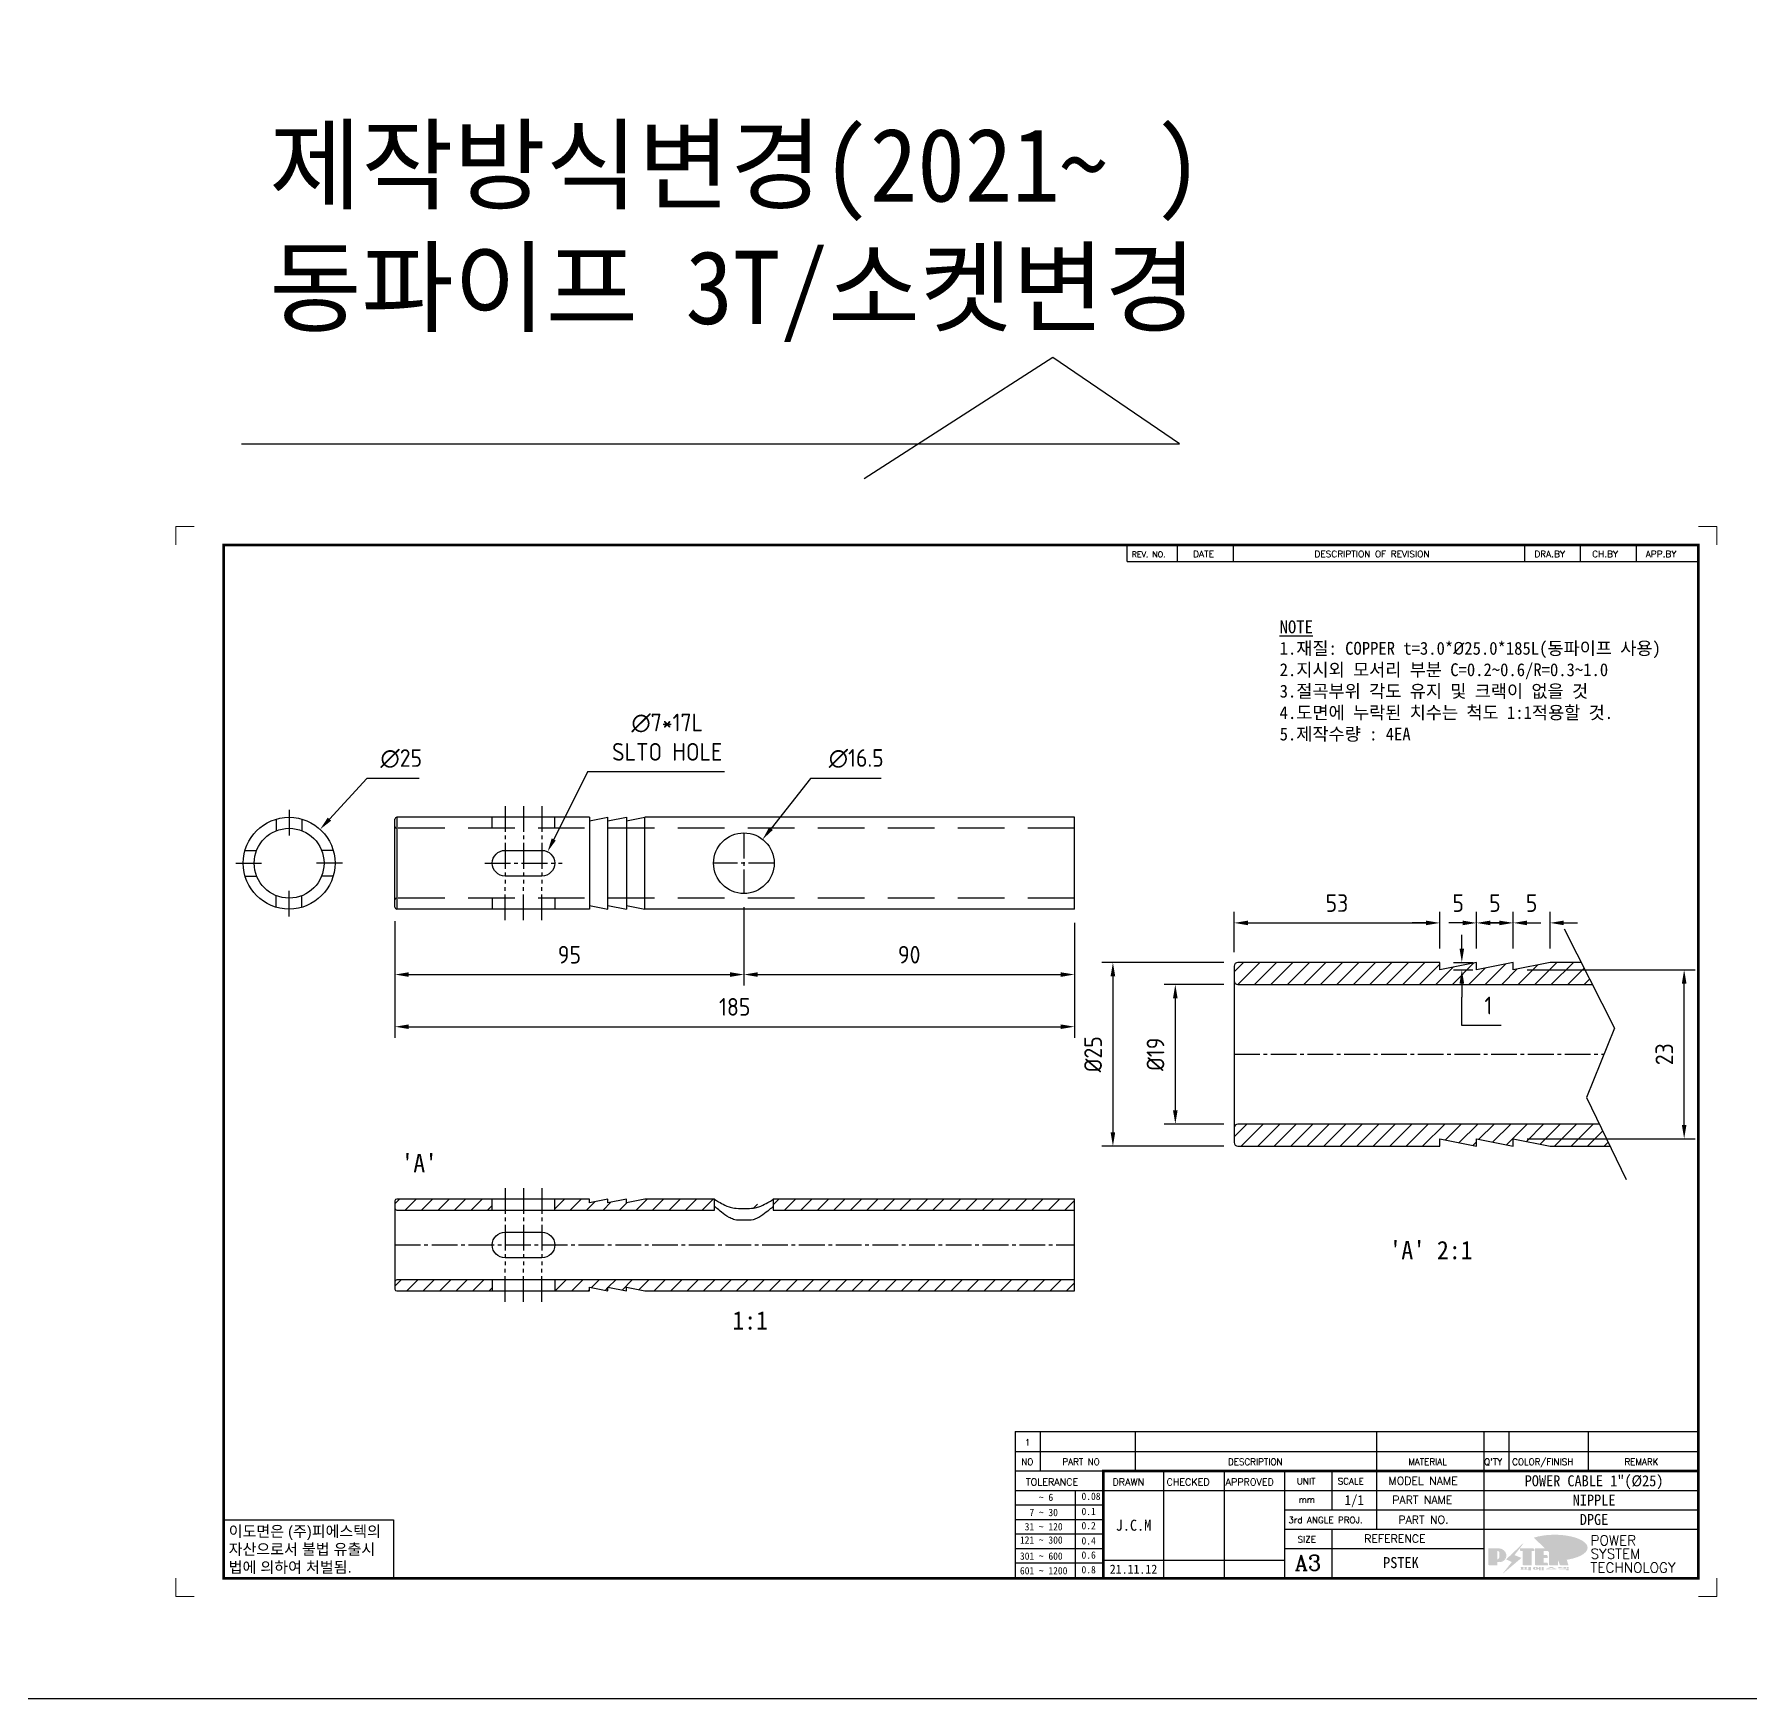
# Model space of a CAD drawing. Header units: millimetres. Extents: x 0 to 2196, y 0 to 906.
# Drawn here: x 1272.9 to 1740.2, y 0 to 453.1 of the extents above; entities that cross this region are included whole.
import ezdxf
from ezdxf.enums import TextEntityAlignment as Align

# ---------------------------------------------------------------- set-up
doc = ezdxf.new("R2010")
doc.units = ezdxf.units.MM
doc.linetypes.add('CENTER1', pattern=[10, 7, -1, 1, -1])
doc.linetypes.add('HIDDENX2', pattern=[19.05, 12.7, -6.35])
doc.layers.add('FORMAT-1', color=7, linetype='Continuous')
doc.layers.add('line', color=3, linetype='Continuous')
doc.styles.add('h1', font='')
doc.styles.add('HAN', font='')
doc.styles.add('RC', font='ROMANC.SHX')
doc.styles.add('ROMANT', font='romant')
doc.styles.add('RT', font='ROMANT.SHX', dxfattribs={"oblique": 15})
doc.styles.get("Standard").update_dxf_attribs({"font": 'ISOCP.SHX', "bigfont": 'WHGTXT.SHX'})
doc.styles.get('h1').set_extended_font_data('New Gulim')
doc.styles.get('HAN').set_extended_font_data('GulimChe')
doc.dimstyles.new('PS-1.5', dxfattribs={"dimscale": 1.5, "dimtxt": 3.2, "dimasz": 2.5, "dimexe": 2, "dimexo": 2.5, "dimgap": 2, "dimtad": 1, "dimtoh": 1, "dimrnd": 0.05, "dimzin": 12, "dimdsep": 46, "dimtxsty": 'Standard', "dimcen": 0, "dimclrt": 2, "dimazin": 3, "dimtfac": 1, "dimtofl": 0, "dimtmove": 0, "dimatfit": 3, "dimfxl": 0, "dimtolj": 1, "dimtzin": 0, "dimarcsym": 0})
pattern_1 = [(45, (15609.565, 1791.848), (-2.245064, 2.245064), [])]

# ---------------------------------------------------------------- blocks, each defined once
blk = doc.blocks.new('*D56')
at = {"color": 0, "lineweight": -2}
for p, q in [((1466.1, 215.44), (1466.1, 194.13)), ((1371.1, 211.69), (1371.1, 194.13)), ((1374.85, 197.13), (1462.35, 197.13))]:
    blk.add_line(p, q, dxfattribs=at)
at = {"color": 0}
for points in [[(1374.85, 197.75), (1374.85, 196.5), (1371.1, 197.13)], [(1462.35, 197.75), (1462.35, 196.5), (1466.1, 197.13)]]:
    blk.add_solid(points, dxfattribs=at)
at = {"layer": 'DEFPOINTS', "color": 0}
for p in [(1371.1, 215.44, 0.15), (1466.1, 219.19, 0.15), (1466.1, 197.13)]:
    blk.add_point(p, dxfattribs=at)
at = {"color": 2, "insert": (1418.6, 202.53), "char_height": 4.8, "attachment_point": 5}
blk.add_mtext('\\A1;95', dxfattribs=at)
blk = doc.blocks.new('*D57')
at = {"color": 0, "lineweight": -2}
for p, q in [((1466.1, 215.44), (1466.1, 194.13)), ((1556.1, 211.19), (1556.1, 194.13)), ((1469.85, 197.13), (1552.35, 197.13))]:
    blk.add_line(p, q, dxfattribs=at)
at = {"color": 0}
for points in [[(1469.85, 197.75), (1469.85, 196.5), (1466.1, 197.13)], [(1552.35, 197.75), (1552.35, 196.5), (1556.1, 197.13)]]:
    blk.add_solid(points, dxfattribs=at)
at = {"layer": 'DEFPOINTS', "color": 0}
for p in [(1466.1, 219.19, 0.15), (1556.1, 214.94, 0.15), (1556.1, 197.13)]:
    blk.add_point(p, dxfattribs=at)
at = {"color": 2, "insert": (1511.1, 202.53), "char_height": 4.8, "attachment_point": 5}
blk.add_mtext('\\A1;90', dxfattribs=at)
blk = doc.blocks.new('*D46')
at = {"color": 0, "lineweight": -2}
for p, q in [((1371.1, 211.69), (1371.1, 179.93)), ((1556.1, 211.19), (1556.1, 179.93)), ((1374.85, 182.93), (1552.35, 182.93))]:
    blk.add_line(p, q, dxfattribs=at)
at = {"color": 0}
for points in [[(1374.85, 183.55), (1374.85, 182.3), (1371.1, 182.93)], [(1552.35, 183.55), (1552.35, 182.3), (1556.1, 182.93)]]:
    blk.add_solid(points, dxfattribs=at)
at = {"layer": 'DEFPOINTS', "color": 0}
for p in [(1371.1, 215.44, 0.15), (1556.1, 214.94, 0.15), (1556.1, 182.93)]:
    blk.add_point(p, dxfattribs=at)
at = {"color": 2, "insert": (1463.6, 188.33), "char_height": 4.8, "attachment_point": 5}
blk.add_mtext('\\A1;185', dxfattribs=at)
blk = doc.blocks.new('*D58')
at = {"color": 0, "lineweight": -2}
for p, q in [((1484.2, 250.53), (1473.5, 236.89)), ((1503.5, 250.53), (1484.2, 250.53))]:
    blk.add_line(p, q, dxfattribs=at)
at = {"color": 0}
blk.add_solid([(1473.01, 237.27), (1473.99, 236.5), (1471.19, 233.93)], dxfattribs=at)
at = {"layer": 'DEFPOINTS', "color": 0}
for p in [(1471.19, 233.93, 0.15), (1461.01, 220.95, 0.15)]:
    blk.add_point(p, dxfattribs=at)
at = {"color": 2, "insert": (1496.68, 255.93), "char_height": 4.8, "attachment_point": 5}
blk.add_mtext('\\A1;∅16.5', dxfattribs=at)
blk = doc.blocks.new('*D59')
at = {"color": 0, "lineweight": -2}
for p, q in [((1363.42, 250.52), (1353.26, 239.43)), ((1377.72, 250.52), (1363.42, 250.52))]:
    blk.add_line(p, q, dxfattribs=at)
at = {"color": 0}
blk.add_solid([(1352.8, 239.85), (1353.73, 239), (1350.73, 236.66)], dxfattribs=at)
at = {"layer": 'DEFPOINTS', "color": 0}
for p in [(1350.73, 236.66, 0.15), (1333.85, 218.22, 0.15)]:
    blk.add_point(p, dxfattribs=at)
at = {"color": 2, "insert": (1372.82, 255.92), "char_height": 4.8, "attachment_point": 5}
blk.add_mtext('\\A1;∅25', dxfattribs=at)
blk = doc.blocks.new('*D60')
at = {"color": 0, "lineweight": -2}
for p, q in [((1596.8, 194.43), (1580.55, 194.43)), ((1583.55, 190.68), (1583.55, 160.18)), ((1596.8, 156.43), (1580.55, 156.43))]:
    blk.add_line(p, q, dxfattribs=at)
at = {"color": 0}
for points in [[(1582.92, 190.68), (1584.17, 190.68), (1583.55, 194.43)], [(1582.92, 160.18), (1584.17, 160.18), (1583.55, 156.43)]]:
    blk.add_solid(points, dxfattribs=at)
at = {"layer": 'DEFPOINTS', "color": 0}
for p in [(1600.55, 194.43, 0.15), (1583.55, 156.43), (1600.55, 156.43, 0.15)]:
    blk.add_point(p, dxfattribs=at)
at = {"color": 2, "insert": (1578.15, 175.43), "char_height": 4.8, "attachment_point": 5, "rotation": 90}
blk.add_mtext('\\A1;%%C19', dxfattribs=at)
blk = doc.blocks.new('*D61')
at = {"color": 0, "lineweight": -2}
for p, q in [((1596.8, 200.43), (1563.56, 200.43)), ((1566.56, 196.68), (1566.56, 154.18)), ((1596.8, 150.43), (1563.56, 150.43))]:
    blk.add_line(p, q, dxfattribs=at)
at = {"color": 0}
for points in [[(1565.93, 196.68), (1567.18, 196.68), (1566.56, 200.43)], [(1565.93, 154.18), (1567.18, 154.18), (1566.56, 150.43)]]:
    blk.add_solid(points, dxfattribs=at)
at = {"layer": 'DEFPOINTS', "color": 0}
for p in [(1600.55, 200.43, 0.15), (1566.56, 150.43), (1600.55, 150.43, 0.15)]:
    blk.add_point(p, dxfattribs=at)
at = {"color": 2, "insert": (1561.16, 175.43), "char_height": 4.8, "attachment_point": 5, "rotation": 90}
blk.add_mtext('\\A1;%%C25', dxfattribs=at)
blk = doc.blocks.new('*D62')
at = {"color": 0, "lineweight": -2}
for p, q in [((1599.55, 203.18), (1599.55, 214.19)), ((1603.3, 211.19), (1651.8, 211.19)), ((1655.55, 204.18), (1655.55, 214.19))]:
    blk.add_line(p, q, dxfattribs=at)
at = {"color": 0}
for points in [[(1603.3, 211.81), (1603.3, 210.56), (1599.55, 211.19)], [(1651.8, 211.81), (1651.8, 210.56), (1655.55, 211.19)]]:
    blk.add_solid(points, dxfattribs=at)
at = {"layer": 'DEFPOINTS', "color": 0}
for p in [(1655.55, 211.19), (1599.55, 199.43, 0.15), (1655.55, 200.43, 0.15)]:
    blk.add_point(p, dxfattribs=at)
at = {"color": 2, "insert": (1627.55, 216.59), "char_height": 4.8, "attachment_point": 5}
blk.add_mtext('\\A1;53', dxfattribs=at)
blk = doc.blocks.new('*D63')
at = {"color": 0, "lineweight": -2}
for p, q in [((1651.8, 211.19), (1648.05, 211.19)), ((1655.55, 204.18), (1655.55, 214.19)), ((1665.55, 204.18), (1665.55, 214.19)), ((1669.3, 211.19), (1673.05, 211.19))]:
    blk.add_line(p, q, dxfattribs=at)
at = {"color": 0}
for points in [[(1651.8, 211.81), (1651.8, 210.56), (1655.55, 211.19)], [(1669.3, 211.81), (1669.3, 210.56), (1665.55, 211.19)]]:
    blk.add_solid(points, dxfattribs=at)
at = {"layer": 'DEFPOINTS', "color": 0}
for p in [(1665.55, 211.19), (1655.55, 200.43, 0.15), (1665.55, 200.43, 0.15)]:
    blk.add_point(p, dxfattribs=at)
at = {"color": 2, "insert": (1660.55, 216.59), "char_height": 4.8, "attachment_point": 5}
blk.add_mtext('\\A1;5', dxfattribs=at)
blk = doc.blocks.new('*D64')
at = {"color": 0, "lineweight": -2}
for p, q in [((1661.8, 211.19), (1658.05, 211.19)), ((1665.55, 204.18), (1665.55, 214.19)), ((1675.55, 204.18), (1675.55, 214.19)), ((1679.3, 211.19), (1683.05, 211.19))]:
    blk.add_line(p, q, dxfattribs=at)
at = {"color": 0}
for points in [[(1661.8, 211.81), (1661.8, 210.56), (1665.55, 211.19)], [(1679.3, 211.81), (1679.3, 210.56), (1675.55, 211.19)]]:
    blk.add_solid(points, dxfattribs=at)
at = {"layer": 'DEFPOINTS', "color": 0}
for p in [(1675.55, 211.19), (1665.55, 200.43, 0.15), (1675.55, 200.43, 0.15)]:
    blk.add_point(p, dxfattribs=at)
at = {"color": 2, "insert": (1670.55, 216.59), "char_height": 4.8, "attachment_point": 5}
blk.add_mtext('\\A1;5', dxfattribs=at)
blk = doc.blocks.new('*D65')
at = {"color": 0, "lineweight": -2}
for p, q in [((1671.8, 211.19), (1668.05, 211.19)), ((1675.55, 204.18), (1675.55, 214.19)), ((1685.55, 204.18), (1685.55, 214.19)), ((1689.3, 211.19), (1693.05, 211.19))]:
    blk.add_line(p, q, dxfattribs=at)
at = {"color": 0}
for points in [[(1671.8, 211.81), (1671.8, 210.56), (1675.55, 211.19)], [(1689.3, 211.81), (1689.3, 210.56), (1685.55, 211.19)]]:
    blk.add_solid(points, dxfattribs=at)
at = {"layer": 'DEFPOINTS', "color": 0}
for p in [(1685.55, 211.19), (1675.55, 200.43, 0.15), (1685.55, 200.43, 0.15)]:
    blk.add_point(p, dxfattribs=at)
at = {"color": 2, "insert": (1680.55, 216.59), "char_height": 4.8, "attachment_point": 5}
blk.add_mtext('\\A1;5', dxfattribs=at)
blk = doc.blocks.new('*D66')
at = {"color": 0, "lineweight": -2}
for p, q in [((1679.3, 198.43), (1725.07, 198.43)), ((1722.07, 156.18), (1722.07, 194.68)), ((1679.3, 152.43), (1725.07, 152.43))]:
    blk.add_line(p, q, dxfattribs=at)
at = {"color": 0}
for points in [[(1721.45, 194.68), (1722.7, 194.68), (1722.07, 198.43)], [(1721.45, 156.18), (1722.7, 156.18), (1722.07, 152.43)]]:
    blk.add_solid(points, dxfattribs=at)
at = {"layer": 'DEFPOINTS', "color": 0}
for p in [(1675.55, 198.43, 0.15), (1722.07, 198.43), (1675.55, 152.43, 0.15)]:
    blk.add_point(p, dxfattribs=at)
at = {"color": 2, "insert": (1716.67, 175.43), "char_height": 4.8, "attachment_point": 5, "rotation": 90}
blk.add_mtext('\\A1;23', dxfattribs=at)
blk = doc.blocks.new('*D67')
at = {"color": 0, "lineweight": -2}
for p, q in [((1661.55, 204.18), (1661.55, 207.93)), ((1659.3, 200.43), (1664.55, 200.43)), ((1659.3, 198.43), (1664.55, 198.43)), ((1661.55, 194.68), (1661.55, 190.93)), ((1661.55, 183.29), (1661.55, 190.93)), ((1672.26, 183.29), (1661.55, 183.29))]:
    blk.add_line(p, q, dxfattribs=at)
at = {"color": 0}
for points in [[(1660.92, 204.18), (1662.17, 204.18), (1661.55, 200.43)], [(1660.92, 194.68), (1662.17, 194.68), (1661.55, 198.43)]]:
    blk.add_solid(points, dxfattribs=at)
at = {"layer": 'DEFPOINTS', "color": 0}
for p in [(1655.55, 200.43, 0.15), (1655.55, 198.43, 0.15), (1661.55, 198.43)]:
    blk.add_point(p, dxfattribs=at)
at = {"color": 2, "insert": (1668.78, 188.69), "char_height": 4.8, "attachment_point": 5}
blk.add_mtext('\\A1;1', dxfattribs=at)
blk = doc.blocks.new('no3')
at = {"color": 180}
for p, q in [((0, 5.5), (0, 0)), ((0, 5.5), (186, 5.5)), ((6.79, 5.5), (6.79, 0)), ((32.74, 0.11), (32.74, 5.5)), ((98.4, 5.5), (98.4, 0)), ((127.61, 5.5), (127.61, 0)), ((134.43, 5.5), (134.43, 0)), ((155.98, 5.5), (155.98, 0))]:
    blk.add_line(p, q, dxfattribs=at)
at = {"color": 2, "style": 'RT', "oblique": 15}
blk.add_attdef('NO', text='', height=1.74, dxfattribs=at).set_placement((3.38, 2.51), align=Align.MIDDLE_CENTER)
at = {"color": 2, "style": 'HAN'}
for tag, p in [('PART-NO', (19.76, 2.75)), ('MATERIAL', (111.38, 2.75)), ("Q'TY", (131.02, 2.75)), ('COLOR/FINISH', (145.2, 2.75)), ('REMARK', (170.76, 2.75))]:
    blk.add_attdef(tag, text='', height=2.9, dxfattribs=at).set_placement(p, align=Align.MIDDLE_CENTER)
blk.add_attdef('DESCRIPTION', text='', height=2.9, dxfattribs=at).set_placement((34.51, 2.75), align=Align.MIDDLE_LEFT)
blk = doc.blocks.new('t3')
for p, q in [((0, 15.88), (46.25, 15.88)), ((0, 15.88), (0, 0)), ((46.25, 15.88), (46.25, 0)), ((0, 0), (46.25, 0))]:
    blk.add_line(p, q)
at = {"color": 1, "style": 'h1'}
for s, p in [('이도면은 (주)피에스텍의', (1.4, 11.29)), ('자산으로서 불법 유출시', (1.4, 6.41)), ('법에 의하여 처벌됨.', (1.4, 1.52))]:
    blk.add_text(s, height=3, dxfattribs=at).set_placement(p)
blk = doc.blocks.new('new LOGO')
at = {"layer": 'line'}
h = blk.add_hatch(color=250, dxfattribs=at)
h.paths.add_polyline_path([(44.5, 69.4), (46.6, 69.4, -0.129793), (52, 68, 0.221832), (43.6, 71.9), (41.5, 71.9), (41.5, 27.9), (43.6, 27.9, 0.02048), (44.5, 28)], flags=17)
h.paths.add_polyline_path([(44.5, 13.9), (57.3, 13.9, 0.72362), (77.1, 73.9, -0.679777), (54.3, 16.4), (41.5, 16.4), (41.5, -0.1), (3, -0.1), (3, -2.6), (44.5, -2.6)])
h.paths.add_polyline_path([(117.9, 14.2), (71.5, -44.4), (77.1, -39.6), (120.8, 15.6), (92, 28.9), (173.3, 106), (177.5, 111.4), (89.1, 27.6)])
h.paths.add_polyline_path([(162.7, 71.9), (162.7, 69.4), (172.5, 69.4), (172.5, 71.9)], flags=17)
h.paths.add_polyline_path([(217.7, 69.4), (230.5, 69.4), (230.5, 80.4), (227.5, 80.4), (227.5, 71.9), (214.7, 71.9), (214.7, -0.1), (175.5, -0.1), (175.5, -2.6), (217.7, -2.6)])
h.paths.add_polyline_path([(297.8, 46.6), (294.8, 46.6), (294.8, 37.4), (276, 37.4), (276, 10.9), (279, 10.9), (279, 34.9), (297.8, 34.9)])
h.paths.add_polyline_path([(300, 8.4), (297, 8.4), (297, -0.1), (237.5, -0.1), (237.5, -2.6), (300, -2.6)])
h.paths.add_polyline_path([(297.8, 80.4), (294.8, 80.4), (294.8, 71.9), (276, 71.9), (276, 49.1), (279, 49.1), (279, 69.4), (297.8, 69.4)])
h.paths.add_polyline_path([(350.2, 80.4), (347.2, 80.4), (347.2, 61.6), (350.2, 63.5)])
h.paths.add_polyline_path([(350.2, 26.7), (347.2, 35.2), (347.2, -0.1), (308.5, -0.1), (308.5, -2.6), (350.2, -2.6)])
h.paths.add_polyline_path([(402.7, 80.4), (396.5, 80.4), (379.6, 66.8), (400.5, -0.1), (361.8, -0.1), (362.7, -2.6), (403.5, -2.6), (382.6, 64.3)])
blk.add_hatch(color=5, dxfattribs=at).paths.add_polyline_path([(166.3, 35), (131, 49), (180.4, 112.7), (92, 28.9), (120.8, 15.6), (74.4, -43)])
h = blk.add_hatch(color=253, dxfattribs=at)
edge = h.paths.add_edge_path()
edge.add_ellipse((333.9, 86.4), major_axis=(-165.9, 0), ratio=0.39426, start_angle=111.51268, end_angle=334.46902)
edge.add_ellipse((314.1, 81.2), major_axis=(-153.7, 0), ratio=0.40699, start_angle=121.30662, end_angle=327.74369, ccw=False)
edge.add_line((394, 27.8), (394.7, 25.6))
h = blk.add_hatch(color=1, dxfattribs=at)
h.paths.add_polyline_path([(41.5, 16.4), (54.3, 16.4, 1), (54.3, 82.9), (0, 82.9), (0, -0.1), (41.5, -0.1)])
h.paths.add_polyline_path([(41.5, 27.9), (41.5, 71.9), (43.6, 71.9, -0.414214), (54.6, 60.9), (54.6, 38.9, -0.414214), (43.6, 27.9)], flags=16)
h.paths.add_polyline_path([(214.7, 71.9), (227.5, 71.9), (227.5, 82.9), (159.7, 82.9), (159.7, 71.9), (172.5, 71.9), (172.5, -0.1), (214.7, -0.1)])
h.paths.add_polyline_path([(276, 37.4), (294.8, 37.4), (294.8, 49.1), (276, 49.1), (276, 71.9), (294.8, 71.9), (294.8, 82.9), (234.5, 82.9), (234.5, -0.1), (297, -0.1), (297, 10.9), (276, 10.9)])
h.paths.add_polyline_path([(347.2, 35.2), (359.7, -0.1), (400.5, -0.1), (379.6, 66.8), (399.7, 82.9), (380.6, 82.9), (347.2, 61.6), (347.2, 82.9), (305.5, 82.9), (305.5, -0.1), (347.2, -0.1)])
h = blk.add_hatch(color=250, dxfattribs=at)
edge = h.paths.add_edge_path()
edge.add_ellipse((237.8, -17.6), major_axis=(-14.3, 0), ratio=0.526336, start_angle=192.2456, end_angle=269.07481)
edge.add_line((238.1, -10.1), (237.6, -10.1))
edge.add_ellipse((237.8, -17.6), major_axis=(-14.3, 0), ratio=0.526336, start_angle=270.92519, end_angle=449.07481)
edge.add_line((237.6, -25.1), (238.1, -25.1))
edge.add_ellipse((237.8, -17.6), major_axis=(-14.3, 0), ratio=0.526336, start_angle=450.92519, end_angle=527.7544)
edge.add_line((251.7, -19.2), (254.1, -19.2))
edge.add_line((254.1, -19.2), (254.1, -27.1))
edge.add_line((254.1, -27.1), (263.1, -27.1))
edge.add_line((263.1, -27.1), (263.1, -10.1))
edge.add_line((263.1, -10.1), (254.1, -10.1))
edge.add_line((254.1, -10.1), (254.1, -16))
edge.add_line((254.1, -16), (251.7, -16))
h.paths.add_polyline_path([(241, -16.4), (241, -18.7, -1), (234.4, -18.7), (234.4, -16.4, -1)], flags=16)
h.paths.add_polyline_path([(278.2, -10.1), (268.1, -10.1), (268.1, -27.1), (278.2, -27.1)])
h.paths.add_polyline_path([(310.3, -10.1), (310.3, -11.1, -0.157169), (289.3, -17.5), (294, -19.9, 0.128407), (316.3, -15.9, 0.128407), (338.6, -19.9), (343.3, -17.5, -0.157169), (322.2, -11.1), (322.2, -10.1)])
h.paths.add_polyline_path([(342.1, -25.1), (342.1, -22.3), (290.4, -22.3), (290.4, -25.1)])
h.paths.add_polyline_path([(352, -10.1), (352, -16.2, 0.414214), (354, -18.2), (378.7, -18.2), (378.7, -19.6), (390.2, -19.6), (390.2, -10.1), (378.7, -10.1), (378.7, -13.6), (374.7, -13.6), (374.7, -15.1), (378.7, -15.1), (378.7, -16.2), (364.7, -16.2), (364.7, -15.1), (371.2, -15.1), (371.2, -13.6), (364.7, -13.6), (364.7, -12.6), (374.7, -12.6), (374.7, -10.1)])
h.paths.add_polyline_path([(393.8, -10.1), (393.8, -19.6), (405, -19.6), (405, -10.1)])
h.paths.add_polyline_path([(405, -27.1), (405, -20.9), (356.8, -20.9), (356.8, -23), (391.8, -23), (391.8, -27.1)])
h.paths.add_polyline_path([(200.4, -10.1), (200.4, -22.3), (193.2, -22.3), (193.2, -12.6), (196.6, -12.6), (196.6, -10.1), (161, -10.1), (161, -12.6), (164.5, -12.6), (164.5, -22.3), (161, -22.3), (161, -25.1), (200.4, -25.1), (200.4, -27.1), (213.9, -27.1), (213.9, -10.1)])
h.paths.add_polyline_path([(182, -12.6), (175.6, -12.6), (175.6, -22.3), (182, -22.3)], flags=17)
blk = doc.blocks.new('format-3')
at = {"color": 3, "lineweight": 9}
for p, q in [((0, 286.3), (0, 291.3)), ((5, 291.3), (0, 291.3)), ((414.5, 291.3), (419.5, 291.3)), ((419.5, 286.3), (419.5, 291.3)), ((0, 5), (0, 0)), ((419.5, 5), (419.5, 0)), ((5, 0), (0, 0)), ((414.5, 0), (419.5, 0))]:
    blk.add_line(p, q, dxfattribs=at)
at = {"color": 180}
for p, q in [((258.97, 281.75), (258.97, 286.3)), ((272.71, 281.75), (272.71, 286.3)), ((287.94, 281.75), (287.94, 286.3)), ((367.22, 281.75), (367.22, 286.3)), ((382.45, 281.75), (382.45, 286.3)), ((397.61, 281.75), (397.61, 286.3)), ((258.97, 281.75), (414.5, 281.75)), ((228.5, 39.49), (228.5, 5)), ((228.5, 39.49), (414.5, 39.49)), ((235.29, 39.49), (235.29, 34.21)), ((261.24, 34.21), (261.24, 39.49)), ((326.9, 39.49), (326.9, 34.21)), ((356.11, 39.49), (356.11, 34.21)), ((362.93, 39.49), (362.93, 34.21)), ((384.48, 39.49), (384.48, 34.21)), ((228.5, 34.21), (252.48, 34.21)), ((268.96, 5), (268.96, 34.21)), ((285.45, 5), (285.45, 34.21)), ((301.94, 5), (301.94, 34.21)), ((314.72, 34.21), (314.72, 23.65)), ((326.9, 34.21), (326.9, 18.37)), ((356.11, 34.21), (356.11, 5)), ((228.5, 28.93), (252.48, 28.93)), ((244.89, 5.23), (244.89, 28.93)), ((252.48, 28.93), (414.5, 28.93)), ((228.5, 24.98), (252.48, 24.98)), ((301.94, 23.65), (414.5, 23.65)), ((228.5, 21.03), (252.48, 21.03)), ((228.5, 17.08), (252.48, 17.08)), ((301.94, 18.37), (414.5, 18.37)), ((314.72, 18.37), (314.72, 5)), ((228.5, 13.13), (252.48, 13.13)), ((252.48, 9.95), (301.94, 9.95)), ((301.94, 13.09), (356.11, 13.09)), ((228.5, 9.18), (252.48, 9.18))]:
    blk.add_line(p, q, dxfattribs=at)
at = {"const_width": 0.7}
blk.add_lwpolyline([(252.48, 5), (252.48, 34.21), (414.5, 34.21)], dxfattribs=at)
at = {"layer": 'FORMAT-1', "const_width": 0.7}
blk.add_lwpolyline([(13, 5), (13, 286.3), (414.5, 286.3), (414.5, 5)], close=True, dxfattribs=at)
blk.add_blockref('t3', (13, 5))
at = {"xscale": 0.05400000000000027, "yscale": 0.05400000000000027, "zscale": 0.05400000000000027}
blk.add_blockref('new LOGO', (357.35, 8.65), dxfattribs=at)
at = {"color": 2}
for s, height, style, p in [('REV. NO.', 1.56, 'RC', (260.23, 282.95)), ('DATE', 1.788, 'RC', (276.95, 282.94)), ('DESCRIPTION OF REVISION', 1.7875, 'RC', (309.98, 282.94)), ('DRA.BY', 1.788, 'RC', (369.83, 282.94)), ('CH.BY', 1.788, 'RC', (385.59, 282.94)), ('APP.BY', 1.788, 'RC', (400.18, 282.94)), ('NO', 1.742, 'RC', (230.16, 35.83)), ('PART NO', 1.742, 'RC', (241.36, 35.83)), ('DESCRIPTION', 1.7424, 'RC', (286.43, 35.83)), ('MATERIAL', 1.742, 'RC', (335.52, 35.83)), ("Q'TY", 1.742, 'RC', (356.17, 35.83)), ('COLOR/FINISH', 1.7424, 'RC', (363.8, 35.83)), ('REMARK', 1.742, 'RC', (394.37, 35.83)), (' TOLERANCE', 1.9, 'RC', (230.11, 30.22)), ('0.08', 2, 'HAN', (246.57, 26.31)), ('DRAWN', 1.9, 'RC', (255, 30.22)), ('CHECKED', 1.9, 'RC', (269.71, 30.22)), ('APPROVED', 1.9, 'RC', (285.8, 30.22)), ('UNIT', 1.742, 'RC', (305.19, 30.55)), ('SCALE', 1.742, 'RC', (316.32, 30.55)), ('MODEL NAME', 2.178, 'RC', (330.12, 30.46)), ('  7 ~ 30', 2, 'HAN', (229.8, 21.91)), ('    ~ 6', 2, 'HAN', (229.8, 26.03)), ('0.1', 2, 'HAN', (246.57, 22.2)), ('mm', 1.742, 'RC', (305.67, 25.56)), ('PART NAME', 2.178, 'RC', (331.17, 25.24)), (' 31 ~ 120', 2, 'HAN', (229.8, 18.04)), ('0.2', 2, 'HAN', (246.57, 18.32)), ('3rd ANGLE PROJ.', 1.7424, 'RC', (302.87, 19.97)), ('PART NO.', 2.178, 'RC', (332.84, 19.85)), ('121 ~ 300', 2, 'HAN', (229.8, 14.42)), ('0.4', 2, 'HAN', (246.57, 14.2)), ('SIZE', 1.742, 'RC', (305.39, 14.71)), ('REFERENCE', 2.178, 'RC', (323.52, 14.69)), ('301 ~ 600', 2, 'HAN', (229.8, 10.04)), ('0.6', 2, 'HAN', (246.57, 10.32)), ('601 ~ 1200', 2, 'HAN', (229.8, 6.05)), ('0.8', 2, 'HAN', (246.57, 6.33))]:
    blk.add_text(s, height=height, dxfattribs=dict(at, style=style)).set_placement(p)
at = {"style": 'ROMANT'}
for s, p in [('POWER', (385.15, 13.96)), ('SYSTEM', (385.15, 10.31)), ('TECHNOLOGY', (385.15, 6.56))]:
    blk.add_text(s, height=2.7, dxfattribs=at).set_placement(p)
at = {"color": 2, "lineweight": 25, "style": 'RC'}
blk.add_text('A3', height=4.182, dxfattribs=at).set_placement((304.61, 7.14))
at = {"style": 'HAN'}
for tag, height, p in [('MODEL-NAME', 3, (386.1, 31.53)), ('SCALE', 2.7, (320.81, 26.29)), ('PART-NAME', 3, (386.1, 26.29)), ('DRA-BY', 3, (260.72, 19.44)), ('CH-BY', 3, (277.21, 19.44)), ('APP-BY', 3, (293.7, 19.44)), ('PART-NO', 3, (386.1, 21.01)), ('관련업체', 3, (333.52, 9.26)), ('DRA-DATE', 2.5, (260.72, 7.47)), ('CH-DATE', 2.5, (277.21, 7.47)), ('APP-DATE', 2.5, (293.7, 7.47))]:
    blk.add_attdef(tag, text='', height=height, dxfattribs=at).set_placement(p, align=Align.MIDDLE_CENTER)
blk = doc.blocks.new('*D71')
at = {"color": 0, "lineweight": -2}
for p, q in [((1423.53, 252.35), (1414.34, 233.93)), ((1460.78, 252.35), (1423.53, 252.35))]:
    blk.add_line(p, q, dxfattribs=at)
at = {"color": 0}
blk.add_solid([(1413.78, 234.21), (1414.89, 233.65), (1412.66, 230.57)], dxfattribs=at)
at = {"layer": 'DEFPOINTS', "color": 0}
for p in [(1412.66, 230.57, 0.15), (1409.54, 224.31, 0.15)]:
    blk.add_point(p, dxfattribs=at)
at = {"color": 2, "insert": (1445.22, 261.75), "char_height": 4.8, "attachment_point": 5}
blk.add_mtext('\\A1;∅7*17L\\PSLTO HOLE', dxfattribs=at)

msp = doc.modelspace()

# ---------------------------------------------------------------- hatches: boundary and pattern name
h = msp.add_hatch()
h.set_pattern_fill('ANSI31', color=256)
h.set_pattern_definition([(45, (15609.565, 1491.848), (-2.245064, 2.245064), [])])
h.paths.add_polyline_path([(1694.03, 200.426), (1685.553, 200.426), (1675.553, 198.426), (1675.553, 200.426), (1665.553, 198.426), (1665.553, 200.426), (1655.553, 198.426), (1655.553, 200.426), (1600.553, 200.426, 0.4142136), (1599.553, 199.426), (1599.553, 197.426), (1599.553, 195.426, 0.4142136), (1600.553, 194.426), (1697.064, 194.426)])
h.paths.add_polyline_path([(1699.004, 156.426), (1600.553, 156.426, 0.4142136), (1599.553, 155.426), (1599.553, 151.426, 0.4142136), (1600.553, 150.426), (1655.553, 150.426), (1655.553, 152.426), (1665.553, 150.426), (1665.553, 152.426), (1675.553, 150.426), (1675.553, 152.426), (1685.553, 150.426), (1701.889, 150.426)])
h = msp.add_hatch()
h.set_pattern_fill('ANSI31', color=256)
h.set_pattern_definition(pattern_1)
h.paths.add_polyline_path([(1458.1, 136.004), (1439.1, 136.004), (1434.1, 135.004), (1434.1, 136.004), (1429.1, 135.004), (1429.1, 136.004), (1424.1, 135.004), (1424.1, 136.004), (1414.6, 136.004), (1414.6, 133.004), (1458.1, 133.004)])
h.paths.add_polyline_path([(1397.6, 136.004), (1371.6, 136.004, 0.4142136), (1371.1, 135.504), (1371.1, 133.504, 0.4142136), (1371.6, 133.004), (1397.6, 133.004)])
h = msp.add_hatch()
h.set_pattern_fill('ANSI31', color=256)
h.set_pattern_definition(pattern_1)
edge = h.paths.add_edge_path()
edge.add_line((1556.1, 136.004), (1474.099, 136.004))
edge.add_spline(control_points=[(1474.099, 136.004), (1474.099, 136.004), (1473.924, 135.882), (1473.25, 135.441), (1472.753, 135.127), (1471.63, 134.506), (1470.92, 134.151), (1469.336, 133.608), (1468.457, 133.433), (1466.1, 133.433)], knot_values=[0, 0, 0, 0, 0.2541568, 0.2541568, 0.5083136, 0.5083136, 0.7657191, 0.7657191, 1.0231247, 1.0231247, 1.0231247, 1.0231247], degree=3, periodic=0)
edge.add_line((1474.099, 136.004), (1474.099, 133.004))
edge.add_line((1474.099, 133.004), (1556.1, 133.004))
edge.add_line((1556.1, 133.004), (1556.1, 136.004))
h = msp.add_hatch()
h.set_pattern_fill('ANSI31', color=256)
h.set_pattern_definition(pattern_1)
h.paths.add_polyline_path([(1397.6, 114.004), (1371.6, 114.004, 0.4142136), (1371.1, 113.504), (1371.1, 111.504, 0.4142136), (1371.6, 111.004), (1397.6, 111.004)])
h.paths.add_polyline_path([(1556.1, 114.004), (1414.6, 114.004), (1414.6, 111.004), (1424.1, 111.004), (1424.1, 112.004), (1429.1, 111.004), (1429.1, 112.004), (1434.1, 111.004), (1434.1, 112.004), (1439.1, 111.004), (1556.1, 111.004)])

# ---------------------------------------------------------------- linework, layer by layer
at = {"color": 2, "linetype": 'HIDDENX2'}
for p, q in [((1338.79, 239.442, 0.145), (1338.79, 236.273, 0.145)), ((1345.79, 239.442, 0.145), (1345.79, 236.273, 0.145)), ((1397.6, 236.942, 0.145), (1397.6, 239.942, 0.145)), ((1414.6, 236.942, 0.145), (1414.6, 239.942, 0.145)), ((1556.1, 236.942, 0.145), (1371.6, 236.942, 0.145)), ((1330.29, 230.942, 0.145), (1333.458, 230.942, 0.145)), ((1354.29, 230.942, 0.145), (1351.122, 230.942, 0.145)), ((1330.29, 223.942, 0.145), (1333.458, 223.942, 0.145)), ((1354.29, 223.942, 0.145), (1351.122, 223.942, 0.145)), ((1338.79, 215.442, 0.145), (1338.79, 218.61, 0.145)), ((1345.79, 215.442, 0.145), (1345.79, 218.61, 0.145)), ((1556.1, 217.942, 0.145), (1371.6, 217.942, 0.145)), ((1397.6, 217.942, 0.145), (1397.6, 214.942, 0.145)), ((1414.6, 217.942, 0.145), (1414.6, 214.942, 0.145)), ((1397.6, 133.004, 0.145), (1397.6, 136.004, 0.145)), ((1414.6, 133.004, 0.145), (1414.6, 136.004, 0.145)), ((1397.6, 114.004, 0.145), (1397.6, 111.004, 0.145)), ((1414.6, 114.004, 0.145), (1414.6, 111.004, 0.145))]:
    msp.add_line(p, q, dxfattribs=at)
at = {"color": 1, "linetype": 'CENTER1'}
for p, q in [((1342.29, 241.942, 0.145), (1342.29, 234.942, 0.145)), ((1401.1, 242.942, 0.145), (1401.1, 233.942, 0.145)), ((1406.1, 242.942, 0.145), (1406.1, 233.942, 0.145)), ((1411.1, 242.942, 0.145), (1411.1, 233.942, 0.145)), ((1466.1, 235.692, 0.145), (1466.1, 219.192, 0.145)), ((1401.1, 232.942, 0.145), (1401.1, 221.942, 0.145)), ((1406.1, 232.942, 0.145), (1406.1, 221.942, 0.145)), ((1411.1, 232.942, 0.145), (1411.1, 221.942, 0.145)), ((1327.79, 227.442, 0.145), (1334.79, 227.442, 0.145)), ((1356.79, 227.442, 0.145), (1349.79, 227.442, 0.145)), ((1395.6, 227.442, 0.145), (1416.6, 227.442, 0.145)), ((1474.35, 227.442, 0.145), (1457.85, 227.442, 0.145)), ((1342.29, 212.942, 0.145), (1342.29, 219.942, 0.145)), ((1401.1, 211.942, 0.145), (1401.1, 220.942, 0.145)), ((1406.1, 211.942, 0.145), (1406.1, 220.942, 0.145)), ((1411.1, 211.942, 0.145), (1411.1, 220.942, 0.145)), ((1599.553, 175.426, 0.145), (1700.226, 175.426, 0.145)), ((1401.1, 139.004, 0.145), (1401.1, 130.004, 0.145)), ((1406.1, 139.004, 0.145), (1406.1, 130.004, 0.145)), ((1411.1, 139.004, 0.145), (1411.1, 130.004, 0.145)), ((1401.1, 129.004, 0.145), (1401.1, 118.004, 0.145)), ((1406.1, 129.004, 0.145), (1406.1, 118.004, 0.145)), ((1411.1, 129.004, 0.145), (1411.1, 118.004, 0.145)), ((1371.1, 123.504, 0.145), (1556.1, 123.504, 0.145)), ((1401.1, 108.004, 0.145), (1401.1, 117.004, 0.145)), ((1406.1, 108.004, 0.145), (1406.1, 117.004, 0.145)), ((1411.1, 108.004, 0.145), (1411.1, 117.004, 0.145))]:
    msp.add_line(p, q, dxfattribs=at)
at = {"color": 6}
for p, q in [((1371.1, 215.442, 0.145), (1371.1, 239.442, 0.145)), ((1371.6, 239.942, 0.145), (1371.6, 214.942, 0.145)), ((1424.1, 239.942, 0.145), (1371.6, 239.942, 0.145)), ((1424.1, 239.942, 0.145), (1424.1, 214.942, 0.145)), ((1424.1, 238.942, 0.145), (1429.1, 239.942, 0.145)), ((1429.1, 214.942, 0.145), (1429.1, 239.942, 0.145)), ((1429.1, 238.942, 0.145), (1434.1, 239.942, 0.145)), ((1434.1, 239.942, 0.145), (1434.1, 214.942, 0.145)), ((1434.1, 238.942, 0.145), (1439.1, 239.942, 0.145)), ((1439.1, 214.942, 0.145), (1439.1, 239.942, 0.145)), ((1556.1, 239.942, 0.145), (1439.1, 239.942, 0.145)), ((1556.1, 214.942, 0.145), (1556.1, 239.942, 0.145)), ((1424.1, 214.942, 0.145), (1371.6, 214.942, 0.145)), ((1424.1, 215.942, 0.145), (1429.1, 214.942, 0.145)), ((1429.1, 215.942, 0.145), (1434.1, 214.942, 0.145)), ((1434.1, 215.942, 0.145), (1439.1, 214.942, 0.145)), ((1556.1, 214.942, 0.145), (1439.1, 214.942, 0.145)), ((1599.553, 199.426, 0.145), (1599.553, 151.426, 0.145)), ((1599.553, 199.426, 0.145), (1599.553, 197.426, 0.145)), ((1655.553, 200.426, 0.145), (1600.553, 200.426, 0.145)), ((1665.553, 200.426, 0.145), (1655.553, 198.426, 0.145)), ((1655.553, 198.426, 0.145), (1655.553, 200.426, 0.145)), ((1675.553, 200.426, 0.145), (1665.553, 198.426, 0.145)), ((1665.553, 198.426, 0.145), (1665.553, 200.426, 0.145)), ((1685.553, 200.426, 0.145), (1675.553, 198.426, 0.145)), ((1675.553, 198.426, 0.145), (1675.553, 200.426, 0.145)), ((1694.03, 200.426, 0.145), (1685.553, 200.426, 0.145)), ((1600.553, 194.426, 0.145), (1697.064, 194.426, 0.145)), ((1699.004, 156.426, 0.145), (1600.553, 156.426, 0.145)), ((1600.553, 150.426, 0.145), (1655.553, 150.426, 0.145)), ((1655.553, 150.426, 0.145), (1655.553, 152.426, 0.145)), ((1655.553, 152.426, 0.145), (1665.553, 150.426, 0.145)), ((1665.553, 150.426, 0.145), (1665.553, 152.426, 0.145)), ((1665.553, 152.426, 0.145), (1675.553, 150.426, 0.145)), ((1675.553, 152.426, 0.145), (1685.553, 150.426, 0.145)), ((1675.553, 150.426, 0.145), (1675.553, 152.426, 0.145)), ((1685.553, 150.426, 0.145), (1701.889, 150.426, 0.145)), ((1371.1, 135.504, 0.145), (1371.1, 111.504, 0.145)), ((1424.1, 136.004, 0.145), (1371.6, 136.004, 0.145)), ((1429.1, 136.004, 0.145), (1424.1, 135.004, 0.145)), ((1424.1, 135.004, 0.145), (1424.1, 136.004, 0.145)), ((1434.1, 136.004, 0.145), (1429.1, 135.004, 0.145)), ((1429.1, 135.004, 0.145), (1429.1, 136.004, 0.145)), ((1439.1, 136.004, 0.145), (1434.1, 135.004, 0.145)), ((1434.1, 135.004, 0.145), (1434.1, 136.004, 0.145)), ((1458.1, 136.004, 0.145), (1439.1, 136.004, 0.145)), ((1458.1, 133.004, 0.145), (1458.1, 136.004, 0.145)), ((1556.1, 136.004, 0.145), (1474.099, 136.004, 0.145)), ((1474.099, 136.004, 0.145), (1474.099, 133.004, 0.145)), ((1556.1, 111.004, 0.145), (1556.1, 136.004, 0.145)), ((1371.6, 133.004, 0.145), (1458.1, 133.004, 0.145)), ((1474.099, 133.004, 0.145), (1556.1, 133.004, 0.145)), ((1556.1, 114.004, 0.145), (1371.6, 114.004, 0.145)), ((1371.6, 111.004, 0.145), (1424.1, 111.004, 0.145)), ((1424.1, 111.004, 0.145), (1424.1, 112.004, 0.145)), ((1424.1, 112.004, 0.145), (1429.1, 111.004, 0.145)), ((1429.1, 111.004, 0.145), (1429.1, 112.004, 0.145)), ((1429.1, 112.004, 0.145), (1434.1, 111.004, 0.145)), ((1434.1, 112.004, 0.145), (1439.1, 111.004, 0.145)), ((1434.1, 111.004, 0.145), (1434.1, 112.004, 0.145)), ((1439.1, 111.004, 0.145), (1556.1, 111.004, 0.145))]:
    msp.add_line(p, q, dxfattribs=at)
for p, q in [((1689.419, 209.545), (1703.074, 182.542)), ((1703.074, 182.542), (1695.521, 163.67)), ((1695.521, 163.67), (1706.27, 141.313))]:
    msp.add_line(p, q)
at = {"color": 1}
msp.add_lwpolyline([(0, 906.171), (2196.391, 906.171), (2196.391, 0), (0, 0)], close=True, dxfattribs=at)
at = {"color": 1, "elevation": -0.145}
msp.add_lwpolyline([(1329.332, 341.642), (1584.682, 341.642), (1550.195, 365.106), (1498.831, 332.109)], dxfattribs=at)
at = {"color": 6, "elevation": 0.145}
for points in [[(1411.1, 223.942), (1401.1, 223.942, -1), (1401.1, 230.942), (1411.1, 230.942, -1)], [(1411.1, 120.004), (1401.1, 120.004, -1), (1401.1, 127.004), (1411.1, 127.004, -1)]]:
    msp.add_lwpolyline(points, format="xyb", close=True, dxfattribs=at)
at = {"color": 6}
for centre, radius in [((1342.29, 227.442, 0.145), 12.5), ((1342.29, 227.442, 0.145), 9.5), ((1466.1, 227.442, 0.145), 8.25)]:
    msp.add_circle(centre, radius, dxfattribs=at)
for centre, radius, start, end in [((1371.6, 239.442, 0.145), 0.5, 90, 180), ((1371.6, 237.442, 0.145), 0.5, 180, 270), ((1371.6, 217.442, 0.145), 0.5, 90, 180), ((1371.6, 215.442, 0.145), 0.5, 180, 270), ((1600.553, 199.426, 0.145), 1, 90, 180), ((1600.553, 195.426, 0.145), 1, 180, 270), ((1600.553, 155.426, 0.145), 1, 90, 180), ((1600.553, 151.426, 0.145), 1, 180, 270), ((1371.6, 135.504, 0.145), 0.5, 90, 180), ((1371.6, 133.504, 0.145), 0.5, 180, 270), ((1371.6, 113.504, 0.145), 0.5, 90, 180), ((1371.6, 111.504, 0.145), 0.5, 180, 270)]:
    msp.add_arc(centre, radius, start, end, dxfattribs=at)
for points, knots in [([(1458.1, 136.004, 0.145), (1458.1, 136.004, 0.145), (1458.275, 135.882, 0.145), (1458.949, 135.441, 0.145), (1459.446, 135.127, 0.145), (1460.569, 134.506, 0.145), (1461.279, 134.151, 0.145), (1462.864, 133.608, 0.145), (1463.742, 133.433, 0.145), (1466.1, 133.433, 0.145)], [3.069374, 3.069374, 3.069374, 3.069374, 3.3235308, 3.3235308, 3.5776876, 3.5776876, 3.8350932, 3.8350932, 4.0924987, 4.0924987, 4.0924987, 4.0924987]), ([(1466.1, 133.433, 0.145), (1468.457, 133.433, 0.145), (1469.336, 133.608, 0.145), (1470.92, 134.151, 0.145), (1471.63, 134.506, 0.145), (1472.753, 135.127, 0.145), (1473.25, 135.441, 0.145), (1473.924, 135.882, 0.145), (1474.099, 136.004, 0.145), (1474.099, 136.004, 0.145)], [0, 0, 0, 0, 0.2574055, 0.2574055, 0.5148111, 0.5148111, 0.7689679, 0.7689679, 1.0231247, 1.0231247, 1.0231247, 1.0231247]), ([(1466.1, 130.246, 0.145), (1464.14, 130.246, 0.145), (1463.697, 130.333, 0.145), (1462.847, 130.617, 0.145), (1462.44, 130.813, 0.145), (1461.275, 131.468, 0.145), (1460.574, 131.989, 0.145), (1459.464, 132.85, 0.145), (1458.968, 133.264, 0.145), (1458.285, 133.842, 0.145), (1458.1, 134.004, 0.145), (1458.1, 134.004, 0.145)], [0, 0, 0, 0, 0.1380416, 0.1380416, 0.2760833, 0.2760833, 0.5521665, 0.5521665, 0.8134397, 0.8134397, 1.0747129, 1.0747129, 1.0747129, 1.0747129]), ([(1474.099, 134.004, 0.145), (1474.099, 134.004, 0.145), (1473.914, 133.842, 0.145), (1473.231, 133.264, 0.145), (1472.735, 132.85, 0.145), (1471.625, 131.989, 0.145), (1470.924, 131.468, 0.145), (1469.759, 130.813, 0.145), (1469.352, 130.617, 0.145), (1468.502, 130.333, 0.145), (1468.059, 130.246, 0.145), (1466.1, 130.246, 0.145)], [3.2241386, 3.2241386, 3.2241386, 3.2241386, 3.4854118, 3.4854118, 3.746685, 3.746685, 4.0227682, 4.0227682, 4.1608098, 4.1608098, 4.2988515, 4.2988515, 4.2988515, 4.2988515])]:
    msp.add_open_spline(points, degree=3, knots=knots, dxfattribs=at)

# ---------------------------------------------------------------- block references
msp.add_blockref('format-3', (1311.445, 27.781)).add_auto_attribs({'DRA-DATE': '21.11.12', 'DRA-BY': 'J.C.M', 'MODEL-NAME': 'POWER CABLE 1"(%%C25)', 'PART-NAME': 'NIPPLE', 'PART-NO': 'DPGE', 'SCALE': '1/1', '관련업체': 'PSTEK'})
ref = msp.add_blockref('no3', (1539.945, 67.275))
ref.add_attrib('NO', '1', dxfattribs={"color": 2, "height": 1.74, "style": 'RT'}).set_placement((1543.33, 69.782), align=Align.MIDDLE_CENTER)

# ---------------------------------------------------------------- texts
at = {"color": 1, "insert": (1336.881, 427.56, -0.145), "char_height": 20, "attachment_point": 1, "style": 'HAN'}
msp.add_mtext_dynamic_manual_height_columns('제작방식변경(2021~ )\\P동파이프 3T/소켓변경', width=1183.42506, gutter_width=769.295, heights=[562.962], dxfattribs=at)
at = {"color": 2, "insert": (1611.953, 293.532), "char_height": 3.5, "attachment_point": 1, "style": 'HAN'}
msp.add_mtext_dynamic_manual_height_columns('{\\LNOTE\\P}1.재질: COPPER t=3.0*{\\fISOCPEUR|b0|i0|c0|p34;%%C}25.0*185L(동파이프 사용)\\P2.지시외 모서리 부분 C=0.2~0.6/R=0.3~1.0\\P3.절곡부위 각도 유지 및 크랙이 없을 것\\P4.도면에 누락된 치수는 척도 1:1적용할 것.\\P{\\C1;5.제작수량 : 4EA}', width=119.60875, gutter_width=769.295, heights=[0], dxfattribs=at)
at = {"color": 2, "char_height": 5, "width": 368.7256, "attachment_point": 1, "style": 'HAN'}
for s, insert in [("'A' ", (1372.873, 148.27, 0.145)), ("'A' 2:1 ", (1641.847, 124.615, 0.145)), ('1:1 ', (1462.955, 105.479, 0.145))]:
    msp.add_mtext(s, dxfattribs=dict(at, insert=insert))

# ---------------------------------------------------------------- dimensions: what is measured, and where the dimension line sits
dim = msp.add_diameter_dim_2p(p1=(1409.537, 224.31, 0.145), p2=(1412.662, 230.574, 0.145), text='<>*17L\\PSLTO HOLE', dimstyle='PS-1.5')
dim.commit()
dim.dimension.update_dxf_attribs({"geometry": '*D71', "text_midpoint": (1445.218, 252.352, 0), "dimtype": 163})
for p1, p2, picture, middle in [((1333.848, 218.223, 0.145), (1350.732, 236.66, 0.145), '*D59', (1372.819, 250.516)), ((1461.01, 220.949, 0.145), (1471.189, 233.935, 0.145), '*D58', (1496.683, 250.528))]:
    dim = msp.add_diameter_dim_2p(p1=p1, p2=p2, dimstyle='PS-1.5')
    dim.commit()
    dim.dimension.update_dxf_attribs({"geometry": picture, "text_midpoint": middle, "dimtype": 163})
dim = msp.add_linear_dim(base=(1655.553, 211.187), p1=(1599.553, 199.426, 0.145), p2=(1655.553, 200.426, 0.145), text='53', dimstyle='PS-1.5', override={"dimlfac": 0.5})
dim.commit()
dim.dimension.update_dxf_attribs({"geometry": '*D62', "text_midpoint": (1627.553, 216.587)})
for base, p1, p2, picture, middle in [((1665.553, 211.187), (1655.553, 200.426, 0.145), (1665.553, 200.426, 0.145), '*D63', (1660.553, 216.587)), ((1675.553, 211.187), (1665.553, 200.426, 0.145), (1675.553, 200.426, 0.145), '*D64', (1670.553, 216.587)), ((1685.553, 211.187), (1675.553, 200.426, 0.145), (1685.553, 200.426, 0.145), '*D65', (1680.553, 216.587))]:
    dim = msp.add_linear_dim(base=base, p1=p1, p2=p2, dimstyle='PS-1.5', override={"dimlfac": 0.5, "dimtmove": 1})
    dim.commit()
    dim.dimension.update_dxf_attribs({"geometry": picture, "text_midpoint": middle})
for base, p1, p2, picture, middle in [((1466.1, 197.127), (1371.1, 215.442, 0.145), (1466.1, 219.192, 0.145), '*D56', (1418.6, 202.527)), ((1556.1, 182.926), (1371.1, 215.442, 0.145), (1556.1, 214.942, 0.145), '*D46', (1463.6, 188.326)), ((1556.1, 197.127), (1466.1, 219.192, 0.145), (1556.1, 214.942, 0.145), '*D57', (1511.1, 202.527))]:
    dim = msp.add_linear_dim(base=base, p1=p1, p2=p2, dimstyle='PS-1.5')
    dim.commit()
    dim.dimension.update_dxf_attribs({"geometry": picture, "text_midpoint": middle})
dim = msp.add_linear_dim(base=(1661.547, 198.426), p1=(1655.553, 200.426, 0.145), p2=(1655.553, 198.426, 0.145), angle=90, dimstyle='PS-1.5', override={"dimlfac": 0.5, "dimtmove": 1})
dim.commit()
dim.dimension.update_dxf_attribs({"geometry": '*D67', "text_midpoint": (1662.616, 183.288), "dimtype": 160})
for base, p1, p2, picture, middle in [((1566.559, 150.426), (1600.553, 200.426, 0.145), (1600.553, 150.426, 0.145), '*D61', (1561.158, 175.426)), ((1583.547, 156.426), (1600.553, 194.426, 0.145), (1600.553, 156.426, 0.145), '*D60', (1578.147, 175.426))]:
    dim = msp.add_linear_dim(base=base, p1=p1, p2=p2, angle=90, text='%%C<>', dimstyle='PS-1.5', override={"dimlfac": 0.5})
    dim.commit()
    dim.dimension.update_dxf_attribs({"geometry": picture, "text_midpoint": middle})
dim = msp.add_linear_dim(base=(1722.071, 198.426), p1=(1675.553, 152.426, 0.145), p2=(1675.553, 198.426, 0.145), angle=90, dimstyle='PS-1.5', override={"dimlfac": 0.5})
dim.commit()
dim.dimension.update_dxf_attribs({"geometry": '*D66', "text_midpoint": (1716.67, 175.426)})

doc.saveas('drawing.dxf')
